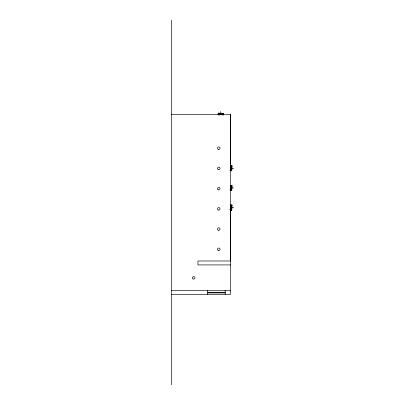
<?xml version="1.0" encoding="UTF-8"?>
<svg xmlns="http://www.w3.org/2000/svg" width="405" height="405" viewBox="0 0 405 405"><rect width="100%" height="100%" fill="white"/><g stroke="black" fill="none" stroke-linecap="round" stroke-linejoin="round"><path stroke-width="0.61" d="M219.065 114.676L222.385 114.676L222.998 113.4L223.114 114.615L223.044 113.405L223.246 114.98L223.246 113.415L218.219 113.152L218.209 114.98L219.065 113.197L219.065 114.676L220.725 114.377L220.725 111.562M221.743 113.466L220.219 113.501L221.236 113.557M230.622 209.876L230.622 260.997L197.944 260.997L197.944 264.926L230.622 264.926M230.622 165.696L230.622 114.574L171.401 114.574M218.219 113.152L218.209 114.98L219.869 113.238L220.082 113.501L219.712 113.228L220.219 113.395L219.981 113.673L219.712 113.435L219.981 113.243L219.981 113.673M219.049 114.868L219.065 113.197M220.082 113.501L220.087 113.248L219.981 113.501M223.18 115.066L223.246 113.415L222.416 114.99M230.546 170.657L231.756 170.556L230.182 170.758L231.746 170.758L232.009 165.726L230.182 165.721L231.052 166.546M232.009 185.374L230.182 185.363L231.969 186.224L230.485 186.224L230.485 189.545L231.761 190.153L230.546 190.269L231.756 190.198L230.182 190.401L231.746 190.401L232.009 185.374L230.182 185.363L231.488 186.609M230.546 209.947L231.756 209.846L230.182 210.048L231.746 210.048L232.009 205.016L230.182 205.006L231.052 205.836M222.836 114.615L222.998 113.4M219.469 114.898L219.869 113.238L219.869 114.898M222.811 114.99L223.246 113.415M231.847 168.88L231.726 169.255L231.488 168.981L231.827 169.255L231.26 169.255M231.847 188.522L231.726 188.897L231.488 188.629L231.827 188.897L231.26 188.897M231.847 208.17L231.726 208.545L231.488 208.271L231.827 208.545L231.26 208.545M219.216 114.726L219.869 113.238M220.725 114.377L222.385 113.37L222.385 114.676M219.712 113.435L220.219 113.253L220.219 113.608M230.546 170.626L231.761 170.51L230.485 169.898L230.485 166.577L231.969 166.577L230.182 165.721L232.009 165.726M230.546 209.917L231.761 209.8L230.485 209.188L230.485 205.867L231.969 205.867L230.182 205.006L232.009 205.016M233.599 168.237L230.485 168.237L230.789 169.898L230.784 166.577L231.878 168.237M231.311 168.748L231.852 168.748M231.488 168.981L231.832 169.098L230.217 169.098M230.485 169.898L231.792 169.898L230.784 168.237L230.485 166.577M231.878 187.885L230.485 187.885L230.789 189.545L230.784 186.224L231.878 187.885L233.599 187.885M231.311 188.391L231.852 188.391M231.488 188.629L231.832 188.74L230.217 188.74M230.485 189.545L231.792 189.545L230.784 187.885L230.485 186.224M231.878 207.527L230.485 207.527L230.789 209.188L230.784 205.867L231.878 207.527L233.599 207.527M231.311 208.033L231.852 208.033M231.488 208.271L231.832 208.388L230.217 208.388M230.485 209.188L231.792 209.188L230.784 207.527L230.485 205.867M171.401 290.425L230.622 290.425M207.517 292.278L225.195 292.278M207.517 292.921L225.195 292.921M171.401 294.354L230.622 294.354L230.622 114.574M230.298 166.561L231.969 166.577M230.298 186.204L231.969 186.224M230.298 205.851L231.969 205.867M230.096 170.687L231.746 170.758L230.172 169.928M230.096 190.335L231.746 190.401L230.172 189.57M230.096 209.977L231.746 210.048L230.172 209.218M229.939 170.267L231.761 170.51M229.939 189.915L231.761 190.153M229.939 209.557L231.761 209.8M230.172 170.323L231.746 170.758M230.172 189.97L231.746 190.401M230.172 209.613L231.746 210.048M221.368 113.314L221.586 114.944M225.195 290.425L225.195 294.354M207.517 290.425L207.517 294.354M171.401 20.25L171.401 384.75M220.725 113.284L219.065 114.377L222.385 114.377L220.725 114.676L220.725 113.284M218.123 149.298A1.271 1.271 0 0 0 220.026 148.2A1.271 1.271 0 0 0 218.123 147.101A1.271 1.271 0 0 0 218.123 149.298M218.123 169.518A1.271 1.271 0 0 0 220.026 168.414A1.271 1.271 0 0 0 218.123 167.316A1.271 1.271 0 0 0 218.123 169.518M218.123 189.732A1.271 1.271 0 0 0 220.026 188.634A1.271 1.271 0 0 0 218.123 187.535A1.271 1.271 0 0 0 218.123 189.732M218.123 209.952A1.271 1.271 0 0 0 220.026 208.853A1.271 1.271 0 0 0 218.123 207.75A1.271 1.271 0 0 0 218.123 209.952M218.123 230.167A1.271 1.271 0 0 0 220.026 229.068A1.271 1.271 0 0 0 218.123 227.969A1.271 1.271 0 0 0 218.123 230.167M218.123 250.386A1.271 1.271 0 0 0 220.026 249.288A1.271 1.271 0 0 0 218.123 248.184A1.271 1.271 0 0 0 218.123 250.386M193.003 278.868A1.271 1.271 0 0 0 194.977 277.911A1.271 1.271 0 0 0 193.155 276.676A1.271 1.271 0 0 0 193.003 278.868"/></g></svg>
